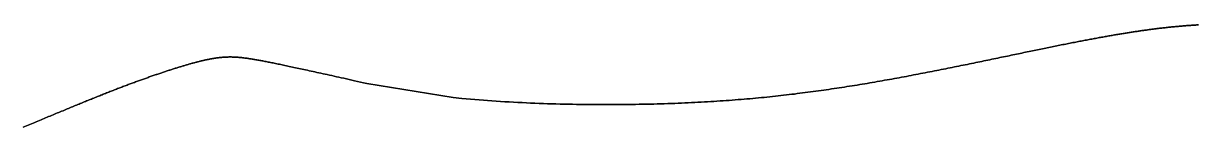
# Model space of a CAD drawing. Header units: inches. Extents: x 130170 to 284068, y 377793 to 804530.
# Drawn here: x 255697.8 to 255763.7, y 734734.3 to 734740.1 of the extents above; entities that cross this region are included whole.
import ezdxf

# ---------------------------------------------------------------- set-up
doc = ezdxf.new("R2010")
doc.units = ezdxf.units.IN
doc.header["$MEASUREMENT"] = 0
doc.layers.add('muni_il', color=7, linetype='Continuous')

msp = doc.modelspace()

# ---------------------------------------------------------------- linework, layer by layer
at = {"layer": 'muni_il'}
for points in [[(255697.782, 734734.322), (255697.877, 734734.361), (255697.97, 734734.4), (255698.064, 734734.438), (255698.156, 734734.477), (255698.247, 734734.514), (255698.338, 734734.552), (255698.429, 734734.589), (255698.518, 734734.627), (255698.607, 734734.663), (255698.695, 734734.7), (255698.783, 734734.736), (255698.869, 734734.772), (255698.956, 734734.808), (255699.041, 734734.844), (255699.126, 734734.879), (255699.21, 734734.914), (255699.293, 734734.949), (255699.376, 734734.983), (255699.459, 734735.018), (255699.54, 734735.052), (255699.622, 734735.085), (255699.702, 734735.119), (255699.782, 734735.152), (255699.861, 734735.185), (255699.94, 734735.218), (255700.018, 734735.25), (255700.096, 734735.283), (255700.173, 734735.315), (255700.249, 734735.347), (255700.325, 734735.378), (255700.401, 734735.409), (255700.476, 734735.441), (255700.55, 734735.471), (255700.624, 734735.502), (255700.697, 734735.532), (255700.77, 734735.563), (255700.843, 734735.592), (255700.915, 734735.622), (255700.986, 734735.652), (255701.058, 734735.681), (255701.128, 734735.71), (255701.198, 734735.739), (255701.268, 734735.767), (255701.337, 734735.796), (255701.406, 734735.824), (255701.475, 734735.852), (255701.543, 734735.88), (255701.611, 734735.907), (255701.678, 734735.935), (255701.745, 734735.962), (255701.812, 734735.989), (255701.878, 734736.016), (255701.944, 734736.042), (255702.009, 734736.069), (255702.074, 734736.095), (255702.139, 734736.121), (255702.204, 734736.147), (255702.268, 734736.172), (255702.332, 734736.197), (255702.395, 734736.223), (255702.459, 734736.248), (255702.522, 734736.273), (255702.584, 734736.297), (255702.647, 734736.322), (255702.709, 734736.347), (255702.771, 734736.371), (255702.832, 734736.395), (255702.894, 734736.419), (255702.955, 734736.443), (255703.015, 734736.466), (255703.076, 734736.49), (255703.136, 734736.513), (255703.196, 734736.536), (255703.256, 734736.559), (255703.316, 734736.582), (255703.375, 734736.604), (255703.434, 734736.627), (255703.493, 734736.649), (255703.552, 734736.672), (255703.611, 734736.694), (255703.669, 734736.716), (255703.727, 734736.738), (255703.785, 734736.759), (255703.843, 734736.781), (255703.901, 734736.802), (255703.958, 734736.824), (255704.015, 734736.845), (255704.072, 734736.866), (255704.129, 734736.887), (255704.186, 734736.908), (255704.243, 734736.928), (255704.299, 734736.949), (255704.355, 734736.969), (255704.411, 734736.989), (255704.467, 734737.01), (255704.522, 734737.03), (255704.578, 734737.05), (255704.633, 734737.069), (255704.689, 734737.089), (255704.743, 734737.109), (255704.798, 734737.128), (255704.853, 734737.147), (255704.908, 734737.166), (255704.962, 734737.185), (255705.016, 734737.204), (255705.07, 734737.223), (255705.124, 734737.242), (255705.178, 734737.26), (255705.231, 734737.279), (255705.284, 734737.297), (255705.337, 734737.315), (255705.39, 734737.333), (255705.443, 734737.351), (255705.496, 734737.369), (255705.548, 734737.387), (255705.601, 734737.405), (255705.653, 734737.422), (255705.705, 734737.439), (255705.756, 734737.456), (255705.808, 734737.474), (255705.859, 734737.49), (255705.91, 734737.507), (255705.961, 734737.524), (255706.012, 734737.54), (255706.063, 734737.557), (255706.113, 734737.573), (255706.163, 734737.589), (255706.213, 734737.605), (255706.263, 734737.621), (255706.312, 734737.637), (255706.362, 734737.652), (255706.411, 734737.668), (255706.459, 734737.683), (255706.508, 734737.698), (255706.557, 734737.713), (255706.605, 734737.728), (255706.653, 734737.742), (255706.7, 734737.757), (255706.748, 734737.771), (255706.795, 734737.785), (255706.842, 734737.799), (255706.889, 734737.813), (255706.935, 734737.827), (255706.981, 734737.84), (255707.027, 734737.853), (255707.073, 734737.867), (255707.118, 734737.88), (255707.163, 734737.892), (255707.208, 734737.905), (255707.253, 734737.917), (255707.298, 734737.93), (255707.342, 734737.942), (255707.385, 734737.954), (255707.429, 734737.965), (255707.473, 734737.977), (255707.516, 734737.988), (255707.558, 734737.999), (255707.601, 734738.01), (255707.643, 734738.021), (255707.685, 734738.032), (255707.727, 734738.042), (255707.769, 734738.052), (255707.81, 734738.062), (255707.851, 734738.072), (255707.892, 734738.081), (255707.932, 734738.09), (255707.972, 734738.099), (255708.012, 734738.108), (255708.052, 734738.117), (255708.092, 734738.125), (255708.131, 734738.134), (255708.17, 734738.142), (255708.209, 734738.149), (255708.247, 734738.157), (255708.286, 734738.164), (255708.324, 734738.171), (255708.362, 734738.178), (255708.4, 734738.185), (255708.437, 734738.191), (255708.475, 734738.198), (255708.512, 734738.204), (255708.549, 734738.209), (255708.586, 734738.215), (255708.623, 734738.22), (255708.659, 734738.225), (255708.696, 734738.23), (255708.732, 734738.234), (255708.768, 734738.239), (255708.805, 734738.243), (255708.841, 734738.247), (255708.877, 734738.25), (255708.913, 734738.253), (255708.948, 734738.257), (255708.984, 734738.259), (255709.02, 734738.262), (255709.056, 734738.264), (255709.092, 734738.266), (255709.128, 734738.268), (255709.163, 734738.27), (255709.199, 734738.271), (255709.235, 734738.272), (255709.271, 734738.273), (255709.307, 734738.274), (255709.344, 734738.274), (255709.38, 734738.274), (255709.416, 734738.274), (255709.453, 734738.274), (255709.49, 734738.273), (255709.527, 734738.272), (255709.564, 734738.271), (255709.602, 734738.27), (255709.639, 734738.268), (255709.677, 734738.266), (255709.716, 734738.264), (255709.754, 734738.261), (255709.793, 734738.258), (255709.832, 734738.256), (255709.872, 734738.252), (255709.912, 734738.249), (255709.952, 734738.245), (255709.993, 734738.241), (255710.035, 734738.237), (255710.076, 734738.232), (255710.119, 734738.227), (255710.161, 734738.222), (255710.205, 734738.217), (255710.248, 734738.211), (255710.293, 734738.205), (255710.338, 734738.199), (255710.384, 734738.192), (255710.43, 734738.186), (255710.477, 734738.179), (255710.525, 734738.172), (255710.573, 734738.164), (255710.622, 734738.156), (255710.672, 734738.148), (255710.722, 734738.139), (255710.774, 734738.131), (255710.826, 734738.122), (255710.879, 734738.113), (255710.933, 734738.103), (255710.988, 734738.093), (255711.043, 734738.083), (255711.1, 734738.073), (255711.157, 734738.062), (255711.216, 734738.051), (255711.276, 734738.039), (255711.336, 734738.028), (255711.398, 734738.016), (255711.46, 734738.004), (255711.524, 734737.991), (255711.588, 734737.978), (255711.654, 734737.965), (255711.721, 734737.951), (255711.789, 734737.937), (255711.859, 734737.923), (255711.929, 734737.909), (255712.001, 734737.894), (255712.073, 734737.879), (255712.148, 734737.863), (255712.223, 734737.848), (255712.3, 734737.831), (255712.378, 734737.815), (255712.457, 734737.798), (255712.537, 734737.781), (255712.619, 734737.763), (255712.703, 734737.745), (255712.788, 734737.727), (255712.874, 734737.709), (255712.962, 734737.69), (255713.051, 734737.67), (255713.141, 734737.651), (255713.234, 734737.631), (255713.328, 734737.61), (255713.423, 734737.589), (255713.52, 734737.568), (255713.619, 734737.546), (255713.719, 734737.524), (255713.821, 734737.502), (255713.925, 734737.479), (255714.031, 734737.456), (255714.139, 734737.432), (255714.249, 734737.408), (255714.361, 734737.383), (255714.475, 734737.358), (255714.591, 734737.332), (255714.71, 734737.306), (255714.831, 734737.279), (255714.954, 734737.251), (255715.08, 734737.223), (255715.209, 734737.195), (255715.341, 734737.165), (255715.476, 734737.135), (255715.614, 734737.105), (255715.755, 734737.073), (255715.901, 734737.041), (255716.05, 734737.007), (255716.203, 734736.973), (255716.361, 734736.937), (255716.524, 734736.901), (255716.692, 734736.863), (255716.865, 734736.824), (255717.045, 734736.784), (255721.887, 734735.984), (255722.371, 734735.938), (255722.613, 734735.916), (255722.855, 734735.895), (255723.097, 734735.875), (255723.338, 734735.855), (255723.58, 734735.836), (255723.822, 734735.818), (255724.064, 734735.801), (255724.306, 734735.785), (255724.547, 734735.769), (255724.788, 734735.754), (255725.029, 734735.74), (255725.27, 734735.726), (255725.51, 734735.713), (255725.75, 734735.701), (255725.99, 734735.69), (255726.229, 734735.679), (255726.468, 734735.669), (255726.705, 734735.659), (255726.943, 734735.651), (255727.179, 734735.643), (255727.415, 734735.635), (255727.65, 734735.628), (255727.884, 734735.622), (255728.117, 734735.616), (255728.349, 734735.611), (255728.581, 734735.607), (255728.811, 734735.603), (255729.04, 734735.6), (255729.267, 734735.597), (255729.494, 734735.594), (255729.719, 734735.593), (255729.943, 734735.591), (255730.166, 734735.591), (255730.387, 734735.59), (255730.607, 734735.59), (255730.826, 734735.591), (255731.043, 734735.592), (255731.258, 734735.594), (255731.473, 734735.595), (255731.685, 734735.598), (255731.896, 734735.601), (255732.106, 734735.604), (255732.314, 734735.607), (255732.52, 734735.611), (255732.725, 734735.616), (255732.928, 734735.62), (255733.13, 734735.625), (255733.33, 734735.631), (255733.528, 734735.636), (255733.725, 734735.643), (255733.921, 734735.649), (255734.115, 734735.656), (255734.307, 734735.663), (255734.498, 734735.67), (255734.687, 734735.678), (255734.875, 734735.686), (255735.061, 734735.695), (255735.246, 734735.703), (255735.43, 734735.713), (255735.612, 734735.722), (255735.793, 734735.731), (255735.972, 734735.741), (255736.151, 734735.752), (255736.327, 734735.762), (255736.503, 734735.773), (255736.677, 734735.784), (255736.85, 734735.796), (255737.023, 734735.807), (255737.193, 734735.819), (255737.363, 734735.831), (255737.532, 734735.844), (255737.699, 734735.857), (255737.866, 734735.87), (255738.031, 734735.884), (255738.196, 734735.897), (255738.36, 734735.911), (255738.522, 734735.925), (255738.684, 734735.94), (255738.845, 734735.955), (255739.005, 734735.97), (255739.165, 734735.985), (255739.323, 734736.001), (255739.481, 734736.016), (255739.638, 734736.033), (255739.795, 734736.049), (255739.951, 734736.066), (255740.106, 734736.082), (255740.26, 734736.1), (255740.414, 734736.117), (255740.568, 734736.135), (255740.72, 734736.153), (255740.873, 734736.171), (255741.024, 734736.189), (255741.176, 734736.208), (255741.326, 734736.227), (255741.476, 734736.246), (255741.626, 734736.265), (255741.775, 734736.285), (255741.924, 734736.305), (255742.073, 734736.325), (255742.221, 734736.345), (255742.368, 734736.365), (255742.515, 734736.386), (255742.662, 734736.407), (255742.808, 734736.428), (255742.954, 734736.449), (255743.1, 734736.471), (255743.245, 734736.493), (255743.39, 734736.515), (255743.535, 734736.537), (255743.679, 734736.559), (255743.823, 734736.581), (255743.966, 734736.604), (255744.109, 734736.627), (255744.252, 734736.65), (255744.395, 734736.673), (255744.537, 734736.696), (255744.678, 734736.719), (255744.82, 734736.743), (255744.961, 734736.767), (255745.101, 734736.79), (255745.241, 734736.814), (255745.381, 734736.838), (255745.521, 734736.862), (255745.66, 734736.887), (255745.799, 734736.911), (255745.937, 734736.935), (255746.075, 734736.96), (255746.212, 734736.985), (255746.349, 734737.009), (255746.486, 734737.034), (255746.622, 734737.059), (255746.758, 734737.084), (255746.894, 734737.109), (255747.028, 734737.134), (255747.163, 734737.159), (255747.297, 734737.184), (255747.431, 734737.209), (255747.564, 734737.235), (255747.696, 734737.26), (255747.828, 734737.285), (255747.96, 734737.31), (255748.091, 734737.336), (255748.222, 734737.361), (255748.352, 734737.386), (255748.481, 734737.411), (255748.61, 734737.437), (255748.739, 734737.462), (255748.867, 734737.487), (255748.994, 734737.512), (255749.121, 734737.538), (255749.247, 734737.563), (255749.373, 734737.588), (255749.498, 734737.613), (255749.622, 734737.638), (255749.746, 734737.663), (255749.87, 734737.688), (255749.992, 734737.713), (255750.114, 734737.737), (255750.236, 734737.762), (255750.357, 734737.787), (255750.477, 734737.812), (255750.597, 734737.836), (255750.716, 734737.86), (255750.834, 734737.885), (255750.952, 734737.909), (255751.069, 734737.933), (255751.185, 734737.957), (255751.301, 734737.981), (255751.416, 734738.005), (255751.53, 734738.029), (255751.644, 734738.052), (255751.757, 734738.076), (255751.869, 734738.099), (255751.981, 734738.123), (255752.092, 734738.146), (255752.202, 734738.169), (255752.312, 734738.192), (255752.421, 734738.214), (255752.53, 734738.237), (255752.637, 734738.26), (255752.744, 734738.282), (255752.85, 734738.304), (255752.956, 734738.326), (255753.061, 734738.348), (255753.165, 734738.37), (255753.269, 734738.392), (255753.371, 734738.413), (255753.474, 734738.435), (255753.575, 734738.456), (255753.676, 734738.477), (255753.776, 734738.498), (255753.876, 734738.519), (255753.974, 734738.539), (255754.072, 734738.56), (255754.17, 734738.58), (255754.267, 734738.6), (255754.363, 734738.62), (255754.458, 734738.64), (255754.553, 734738.659), (255754.647, 734738.679), (255754.74, 734738.698), (255754.833, 734738.718), (255754.925, 734738.737), (255755.016, 734738.755), (255755.107, 734738.774), (255755.197, 734738.793), (255755.287, 734738.811), (255755.376, 734738.829), (255755.464, 734738.847), (255755.551, 734738.865), (255755.638, 734738.883), (255755.724, 734738.9), (255755.81, 734738.918), (255755.895, 734738.935), (255755.979, 734738.952), (255756.063, 734738.969), (255756.146, 734738.985), (255756.229, 734739.002), (255756.311, 734739.018), (255756.392, 734739.034), (255756.473, 734739.051), (255756.553, 734739.066), (255756.633, 734739.082), (255756.712, 734739.098), (255756.79, 734739.113), (255756.868, 734739.128), (255756.945, 734739.143), (255757.022, 734739.158), (255757.098, 734739.173), (255757.173, 734739.188), (255757.248, 734739.202), (255757.323, 734739.216), (255757.397, 734739.23), (255757.47, 734739.244), (255757.543, 734739.258), (255757.615, 734739.272), (255757.687, 734739.285), (255757.758, 734739.299), (255757.829, 734739.312), (255757.899, 734739.325), (255757.969, 734739.338), (255758.038, 734739.351), (255758.107, 734739.363), (255758.175, 734739.376), (255758.243, 734739.388), (255758.31, 734739.4), (255758.377, 734739.412), (255758.443, 734739.424), (255758.509, 734739.436), (255758.574, 734739.447), (255758.639, 734739.459), (255758.703, 734739.47), (255758.767, 734739.481), (255758.831, 734739.492), (255758.894, 734739.503), (255758.956, 734739.514), (255759.019, 734739.525), (255759.08, 734739.535), (255759.142, 734739.546), (255759.202, 734739.556), (255759.263, 734739.566), (255759.323, 734739.576), (255759.383, 734739.586), (255759.442, 734739.595), (255759.501, 734739.605), (255759.559, 734739.615), (255759.617, 734739.624), (255759.675, 734739.633), (255759.732, 734739.642), (255759.789, 734739.651), (255759.846, 734739.66), (255759.902, 734739.669), (255759.958, 734739.678), (255760.013, 734739.686), (255760.068, 734739.695), (255760.123, 734739.703), (255760.178, 734739.711), (255760.232, 734739.719), (255760.285, 734739.727), (255760.339, 734739.735), (255760.392, 734739.743), (255760.445, 734739.75), (255760.497, 734739.758), (255760.549, 734739.765), (255760.601, 734739.773), (255760.652, 734739.78), (255760.704, 734739.787), (255760.754, 734739.794), (255760.805, 734739.801), (255760.855, 734739.808), (255760.905, 734739.815), (255760.955, 734739.821), (255761.005, 734739.828), (255761.054, 734739.834), (255761.103, 734739.841), (255761.151, 734739.847), (255761.2, 734739.853), (255761.248, 734739.859), (255761.296, 734739.865), (255761.343, 734739.871), (255761.39, 734739.877), (255761.438, 734739.883), (255761.484, 734739.889), (255761.531, 734739.894), (255761.577, 734739.9), (255761.623, 734739.905), (255761.669, 734739.91), (255761.715, 734739.916), (255761.76, 734739.921), (255761.806, 734739.926), (255761.851, 734739.931), (255761.896, 734739.936), (255761.94, 734739.941), (255761.985, 734739.945), (255762.029, 734739.95), (255762.073, 734739.955), (255762.117, 734739.959), (255762.16, 734739.964), (255762.204, 734739.968), (255762.247, 734739.973), (255762.29, 734739.977), (255762.333, 734739.981), (255762.376, 734739.985), (255762.419, 734739.989), (255762.461, 734739.993), (255762.503, 734739.997), (255762.545, 734740.001), (255762.587, 734740.005), (255762.629, 734740.009), (255762.671, 734740.012), (255762.712, 734740.016), (255762.753, 734740.019), (255762.795, 734740.023), (255762.836, 734740.026), (255762.877, 734740.03), (255762.918, 734740.033), (255762.958, 734740.036), (255762.999, 734740.039), (255763.039, 734740.042), (255763.08, 734740.045), (255763.12, 734740.048), (255763.16, 734740.051), (255763.2, 734740.054), (255763.24, 734740.057), (255763.28, 734740.06), (255763.319, 734740.062), (255763.359, 734740.065), (255763.399, 734740.068), (255763.438, 734740.07), (255763.477, 734740.072), (255763.517, 734740.075), (255763.556, 734740.077), (255763.595, 734740.08), (255763.634, 734740.082), (255763.673, 734740.084)], [(255763.673, 734740.084), (255763.634, 734740.082), (255763.595, 734740.08), (255763.556, 734740.077), (255763.517, 734740.075), (255763.477, 734740.072), (255763.438, 734740.07), (255763.399, 734740.068), (255763.359, 734740.065), (255763.319, 734740.062), (255763.28, 734740.06), (255763.24, 734740.057), (255763.2, 734740.054), (255763.16, 734740.051), (255763.12, 734740.048), (255763.08, 734740.045), (255763.039, 734740.042), (255762.999, 734740.039), (255762.958, 734740.036), (255762.918, 734740.033), (255762.877, 734740.03), (255762.836, 734740.026), (255762.795, 734740.023), (255762.753, 734740.019), (255762.712, 734740.016), (255762.671, 734740.012), (255762.629, 734740.009), (255762.587, 734740.005), (255762.545, 734740.001), (255762.503, 734739.997), (255762.461, 734739.993), (255762.419, 734739.989), (255762.376, 734739.985), (255762.333, 734739.981), (255762.29, 734739.977), (255762.247, 734739.973), (255762.204, 734739.968), (255762.16, 734739.964), (255762.117, 734739.959), (255762.073, 734739.955), (255762.029, 734739.95), (255761.985, 734739.945), (255761.94, 734739.941), (255761.896, 734739.936), (255761.851, 734739.931), (255761.806, 734739.926), (255761.76, 734739.921), (255761.715, 734739.916), (255761.669, 734739.91), (255761.623, 734739.905), (255761.577, 734739.9), (255761.531, 734739.894), (255761.484, 734739.889), (255761.438, 734739.883), (255761.39, 734739.877), (255761.343, 734739.871), (255761.296, 734739.865), (255761.248, 734739.859), (255761.2, 734739.853), (255761.151, 734739.847), (255761.103, 734739.841), (255761.054, 734739.834), (255761.005, 734739.828), (255760.955, 734739.821), (255760.905, 734739.815), (255760.855, 734739.808), (255760.805, 734739.801), (255760.754, 734739.794), (255760.704, 734739.787), (255760.652, 734739.78), (255760.601, 734739.773), (255760.549, 734739.765), (255760.497, 734739.758), (255760.445, 734739.75), (255760.392, 734739.743), (255760.339, 734739.735), (255760.285, 734739.727), (255760.232, 734739.719), (255760.178, 734739.711), (255760.123, 734739.703), (255760.068, 734739.695), (255760.013, 734739.686), (255759.958, 734739.678), (255759.902, 734739.669), (255759.846, 734739.66), (255759.789, 734739.651), (255759.732, 734739.642), (255759.675, 734739.633), (255759.617, 734739.624), (255759.559, 734739.615), (255759.501, 734739.605), (255759.442, 734739.595), (255759.383, 734739.586), (255759.323, 734739.576), (255759.263, 734739.566), (255759.202, 734739.556), (255759.142, 734739.546), (255759.08, 734739.535), (255759.019, 734739.525), (255758.956, 734739.514), (255758.894, 734739.503), (255758.831, 734739.492), (255758.767, 734739.481), (255758.703, 734739.47), (255758.639, 734739.459), (255758.574, 734739.447), (255758.509, 734739.436), (255758.443, 734739.424), (255758.377, 734739.412), (255758.31, 734739.4), (255758.243, 734739.388), (255758.175, 734739.376), (255758.107, 734739.363), (255758.038, 734739.351), (255757.969, 734739.338), (255757.899, 734739.325), (255757.829, 734739.312), (255757.758, 734739.299), (255757.687, 734739.285), (255757.615, 734739.272), (255757.543, 734739.258), (255757.47, 734739.244), (255757.397, 734739.23), (255757.323, 734739.216), (255757.248, 734739.202), (255757.173, 734739.188), (255757.098, 734739.173), (255757.022, 734739.158), (255756.945, 734739.143), (255756.868, 734739.128), (255756.79, 734739.113), (255756.712, 734739.098), (255756.633, 734739.082), (255756.553, 734739.066), (255756.473, 734739.051), (255756.392, 734739.034), (255756.311, 734739.018), (255756.229, 734739.002), (255756.146, 734738.985), (255756.063, 734738.969), (255755.979, 734738.952), (255755.895, 734738.935), (255755.81, 734738.918), (255755.724, 734738.9), (255755.638, 734738.883), (255755.551, 734738.865), (255755.464, 734738.847), (255755.376, 734738.829), (255755.287, 734738.811), (255755.197, 734738.793), (255755.107, 734738.774), (255755.016, 734738.755), (255754.925, 734738.737), (255754.833, 734738.718), (255754.74, 734738.698), (255754.647, 734738.679), (255754.553, 734738.659), (255754.458, 734738.64), (255754.363, 734738.62), (255754.267, 734738.6), (255754.17, 734738.58), (255754.072, 734738.56), (255753.974, 734738.539), (255753.876, 734738.519), (255753.776, 734738.498), (255753.676, 734738.477), (255753.575, 734738.456), (255753.474, 734738.435), (255753.371, 734738.413), (255753.269, 734738.392), (255753.165, 734738.37), (255753.061, 734738.348), (255752.956, 734738.326), (255752.85, 734738.304), (255752.744, 734738.282), (255752.637, 734738.26), (255752.53, 734738.237), (255752.421, 734738.214), (255752.312, 734738.192), (255752.202, 734738.169), (255752.092, 734738.146), (255751.981, 734738.123), (255751.869, 734738.099), (255751.757, 734738.076), (255751.644, 734738.052), (255751.53, 734738.029), (255751.416, 734738.005), (255751.301, 734737.981), (255751.185, 734737.957), (255751.069, 734737.933), (255750.952, 734737.909), (255750.834, 734737.885), (255750.716, 734737.86), (255750.597, 734737.836), (255750.477, 734737.812), (255750.357, 734737.787), (255750.236, 734737.762), (255750.114, 734737.737), (255749.992, 734737.713), (255749.87, 734737.688), (255749.746, 734737.663), (255749.622, 734737.638), (255749.498, 734737.613), (255749.373, 734737.588), (255749.247, 734737.563), (255749.121, 734737.538), (255748.994, 734737.512), (255748.867, 734737.487), (255748.739, 734737.462), (255748.61, 734737.437), (255748.481, 734737.411), (255748.352, 734737.386), (255748.222, 734737.361), (255748.091, 734737.336), (255747.96, 734737.31), (255747.828, 734737.285), (255747.696, 734737.26), (255747.564, 734737.235), (255747.431, 734737.209), (255747.297, 734737.184), (255747.163, 734737.159), (255747.028, 734737.134), (255746.894, 734737.109), (255746.758, 734737.084), (255746.622, 734737.059), (255746.486, 734737.034), (255746.349, 734737.009), (255746.212, 734736.985), (255746.075, 734736.96), (255745.937, 734736.935), (255745.799, 734736.911), (255745.66, 734736.887), (255745.521, 734736.862), (255745.381, 734736.838), (255745.241, 734736.814), (255745.101, 734736.79), (255744.961, 734736.767), (255744.82, 734736.743), (255744.678, 734736.719), (255744.537, 734736.696), (255744.395, 734736.673), (255744.252, 734736.65), (255744.109, 734736.627), (255743.966, 734736.604), (255743.823, 734736.581), (255743.679, 734736.559), (255743.535, 734736.537), (255743.39, 734736.515), (255743.245, 734736.493), (255743.1, 734736.471), (255742.954, 734736.449), (255742.808, 734736.428), (255742.662, 734736.407), (255742.515, 734736.386), (255742.368, 734736.365), (255742.221, 734736.345), (255742.073, 734736.325), (255741.924, 734736.305), (255741.775, 734736.285), (255741.626, 734736.265), (255741.476, 734736.246), (255741.326, 734736.227), (255741.176, 734736.208), (255741.024, 734736.189), (255740.873, 734736.171), (255740.72, 734736.153), (255740.568, 734736.135), (255740.414, 734736.117), (255740.26, 734736.1), (255740.106, 734736.082), (255739.951, 734736.066), (255739.795, 734736.049), (255739.638, 734736.033), (255739.481, 734736.016), (255739.323, 734736.001), (255739.165, 734735.985), (255739.005, 734735.97), (255738.845, 734735.955), (255738.684, 734735.94), (255738.522, 734735.925), (255738.36, 734735.911), (255738.196, 734735.897), (255738.031, 734735.884), (255737.866, 734735.87), (255737.699, 734735.857), (255737.532, 734735.844), (255737.363, 734735.831), (255737.193, 734735.819), (255737.023, 734735.807), (255736.85, 734735.796), (255736.677, 734735.784), (255736.503, 734735.773), (255736.327, 734735.762), (255736.151, 734735.752), (255735.972, 734735.741), (255735.793, 734735.731), (255735.612, 734735.722), (255735.43, 734735.713), (255735.246, 734735.703), (255735.061, 734735.695), (255734.875, 734735.686), (255734.687, 734735.678), (255734.498, 734735.67), (255734.307, 734735.663), (255734.115, 734735.656), (255733.921, 734735.649), (255733.725, 734735.643), (255733.528, 734735.636), (255733.33, 734735.631), (255733.13, 734735.625), (255732.928, 734735.62), (255732.725, 734735.616), (255732.52, 734735.611), (255732.314, 734735.607), (255732.106, 734735.604), (255731.896, 734735.601), (255731.685, 734735.598), (255731.473, 734735.595), (255731.258, 734735.594), (255731.043, 734735.592), (255730.826, 734735.591), (255730.607, 734735.59), (255730.387, 734735.59), (255730.166, 734735.591), (255729.943, 734735.591), (255729.719, 734735.593), (255729.494, 734735.594), (255729.267, 734735.597), (255729.04, 734735.6), (255728.811, 734735.603), (255728.581, 734735.607), (255728.349, 734735.611), (255728.117, 734735.616), (255727.884, 734735.622), (255727.65, 734735.628), (255727.415, 734735.635), (255727.179, 734735.643), (255726.943, 734735.651), (255726.705, 734735.659), (255726.468, 734735.669), (255726.229, 734735.679), (255725.99, 734735.69), (255725.75, 734735.701), (255725.51, 734735.713), (255725.27, 734735.726), (255725.029, 734735.74), (255724.788, 734735.754), (255724.547, 734735.769), (255724.306, 734735.785), (255724.064, 734735.801), (255723.822, 734735.818), (255723.58, 734735.836), (255723.338, 734735.855), (255723.097, 734735.875), (255722.855, 734735.895), (255722.613, 734735.916), (255722.371, 734735.938), (255721.887, 734735.984), (255717.045, 734736.784), (255716.865, 734736.824), (255716.692, 734736.863), (255716.524, 734736.901), (255716.361, 734736.937), (255716.203, 734736.973), (255716.05, 734737.007), (255715.901, 734737.041), (255715.755, 734737.073), (255715.614, 734737.105), (255715.476, 734737.135), (255715.341, 734737.165), (255715.209, 734737.195), (255715.08, 734737.223), (255714.954, 734737.251), (255714.831, 734737.279), (255714.71, 734737.306), (255714.591, 734737.332), (255714.475, 734737.358), (255714.361, 734737.383), (255714.249, 734737.408), (255714.139, 734737.432), (255714.031, 734737.456), (255713.925, 734737.479), (255713.821, 734737.502), (255713.719, 734737.524), (255713.619, 734737.546), (255713.52, 734737.568), (255713.423, 734737.589), (255713.328, 734737.61), (255713.234, 734737.631), (255713.141, 734737.651), (255713.051, 734737.67), (255712.962, 734737.69), (255712.874, 734737.709), (255712.788, 734737.727), (255712.703, 734737.745), (255712.619, 734737.763), (255712.537, 734737.781), (255712.457, 734737.798), (255712.378, 734737.815), (255712.3, 734737.831), (255712.223, 734737.848), (255712.148, 734737.863), (255712.073, 734737.879), (255712.001, 734737.894), (255711.929, 734737.909), (255711.859, 734737.923), (255711.789, 734737.937), (255711.721, 734737.951), (255711.654, 734737.965), (255711.588, 734737.978), (255711.524, 734737.991), (255711.46, 734738.004), (255711.398, 734738.016), (255711.336, 734738.028), (255711.276, 734738.039), (255711.216, 734738.051), (255711.157, 734738.062), (255711.1, 734738.073), (255711.043, 734738.083), (255710.988, 734738.093), (255710.933, 734738.103), (255710.879, 734738.113), (255710.826, 734738.122), (255710.774, 734738.131), (255710.722, 734738.139), (255710.672, 734738.148), (255710.622, 734738.156), (255710.573, 734738.164), (255710.525, 734738.172), (255710.477, 734738.179), (255710.43, 734738.186), (255710.384, 734738.192), (255710.338, 734738.199), (255710.293, 734738.205), (255710.248, 734738.211), (255710.205, 734738.217), (255710.161, 734738.222), (255710.119, 734738.227), (255710.076, 734738.232), (255710.035, 734738.237), (255709.993, 734738.241), (255709.952, 734738.245), (255709.912, 734738.249), (255709.872, 734738.252), (255709.832, 734738.256), (255709.793, 734738.258), (255709.754, 734738.261), (255709.716, 734738.264), (255709.677, 734738.266), (255709.639, 734738.268), (255709.602, 734738.27), (255709.564, 734738.271), (255709.527, 734738.272), (255709.49, 734738.273), (255709.453, 734738.274), (255709.416, 734738.274), (255709.38, 734738.274), (255709.344, 734738.274), (255709.307, 734738.274), (255709.271, 734738.273), (255709.235, 734738.272), (255709.199, 734738.271), (255709.163, 734738.27), (255709.128, 734738.268), (255709.092, 734738.266), (255709.056, 734738.264), (255709.02, 734738.262), (255708.984, 734738.259), (255708.948, 734738.257), (255708.913, 734738.253), (255708.877, 734738.25), (255708.841, 734738.247), (255708.805, 734738.243), (255708.768, 734738.239), (255708.732, 734738.234), (255708.696, 734738.23), (255708.659, 734738.225), (255708.623, 734738.22), (255708.586, 734738.215), (255708.549, 734738.209), (255708.512, 734738.204), (255708.475, 734738.198), (255708.437, 734738.191), (255708.4, 734738.185), (255708.362, 734738.178), (255708.324, 734738.171), (255708.286, 734738.164), (255708.247, 734738.157), (255708.209, 734738.149), (255708.17, 734738.142), (255708.131, 734738.134), (255708.092, 734738.125), (255708.052, 734738.117), (255708.012, 734738.108), (255707.972, 734738.099), (255707.932, 734738.09), (255707.892, 734738.081), (255707.851, 734738.072), (255707.81, 734738.062), (255707.769, 734738.052), (255707.727, 734738.042), (255707.685, 734738.032), (255707.643, 734738.021), (255707.601, 734738.01), (255707.558, 734737.999), (255707.516, 734737.988), (255707.473, 734737.977), (255707.429, 734737.965), (255707.385, 734737.954), (255707.342, 734737.942), (255707.298, 734737.93), (255707.253, 734737.917), (255707.208, 734737.905), (255707.163, 734737.892), (255707.118, 734737.88), (255707.073, 734737.867), (255707.027, 734737.853), (255706.981, 734737.84), (255706.935, 734737.827), (255706.889, 734737.813), (255706.842, 734737.799), (255706.795, 734737.785), (255706.748, 734737.771), (255706.7, 734737.757), (255706.653, 734737.742), (255706.605, 734737.728), (255706.557, 734737.713), (255706.508, 734737.698), (255706.459, 734737.683), (255706.411, 734737.668), (255706.362, 734737.652), (255706.312, 734737.637), (255706.263, 734737.621), (255706.213, 734737.605), (255706.163, 734737.589), (255706.113, 734737.573), (255706.063, 734737.557), (255706.012, 734737.54), (255705.961, 734737.524), (255705.91, 734737.507), (255705.859, 734737.49), (255705.808, 734737.474), (255705.756, 734737.456), (255705.705, 734737.439), (255705.653, 734737.422), (255705.601, 734737.405), (255705.548, 734737.387), (255705.496, 734737.369), (255705.443, 734737.351), (255705.39, 734737.333), (255705.337, 734737.315), (255705.284, 734737.297), (255705.231, 734737.279), (255705.178, 734737.26), (255705.124, 734737.242), (255705.07, 734737.223), (255705.016, 734737.204), (255704.962, 734737.185), (255704.908, 734737.166), (255704.853, 734737.147), (255704.798, 734737.128), (255704.743, 734737.109), (255704.689, 734737.089), (255704.633, 734737.069), (255704.578, 734737.05), (255704.522, 734737.03), (255704.467, 734737.01), (255704.411, 734736.989), (255704.355, 734736.969), (255704.299, 734736.949), (255704.243, 734736.928), (255704.186, 734736.908), (255704.129, 734736.887), (255704.072, 734736.866), (255704.015, 734736.845), (255703.958, 734736.824), (255703.901, 734736.802), (255703.843, 734736.781), (255703.785, 734736.759), (255703.727, 734736.738), (255703.669, 734736.716), (255703.611, 734736.694), (255703.552, 734736.672), (255703.493, 734736.649), (255703.434, 734736.627), (255703.375, 734736.604), (255703.316, 734736.582), (255703.256, 734736.559), (255703.196, 734736.536), (255703.136, 734736.513), (255703.076, 734736.49), (255703.015, 734736.466), (255702.955, 734736.443), (255702.894, 734736.419), (255702.832, 734736.395), (255702.771, 734736.371), (255702.709, 734736.347), (255702.647, 734736.322), (255702.584, 734736.297), (255702.522, 734736.273), (255702.459, 734736.248), (255702.395, 734736.223), (255702.332, 734736.197), (255702.268, 734736.172), (255702.204, 734736.147), (255702.139, 734736.121), (255702.074, 734736.095), (255702.009, 734736.069), (255701.944, 734736.042), (255701.878, 734736.016), (255701.812, 734735.989), (255701.745, 734735.962), (255701.678, 734735.935), (255701.611, 734735.907), (255701.543, 734735.88), (255701.475, 734735.852), (255701.406, 734735.824), (255701.337, 734735.796), (255701.268, 734735.767), (255701.198, 734735.739), (255701.128, 734735.71), (255701.058, 734735.681), (255700.986, 734735.652), (255700.915, 734735.622), (255700.843, 734735.592), (255700.77, 734735.563), (255700.697, 734735.532), (255700.624, 734735.502), (255700.55, 734735.471), (255700.476, 734735.441), (255700.401, 734735.409), (255700.325, 734735.378), (255700.249, 734735.347), (255700.173, 734735.315), (255700.096, 734735.283), (255700.018, 734735.25), (255699.94, 734735.218), (255699.861, 734735.185), (255699.782, 734735.152), (255699.702, 734735.119), (255699.622, 734735.085), (255699.54, 734735.052), (255699.459, 734735.018), (255699.376, 734734.983), (255699.293, 734734.949), (255699.21, 734734.914), (255699.126, 734734.879), (255699.041, 734734.844), (255698.956, 734734.808), (255698.869, 734734.772), (255698.783, 734734.736), (255698.695, 734734.7), (255698.607, 734734.663), (255698.518, 734734.627), (255698.429, 734734.589), (255698.338, 734734.552), (255698.247, 734734.514), (255698.156, 734734.477), (255698.064, 734734.438), (255697.97, 734734.4), (255697.877, 734734.361), (255697.782, 734734.322)]]:
    msp.add_lwpolyline(points, dxfattribs=at)

doc.saveas('drawing.dxf')
